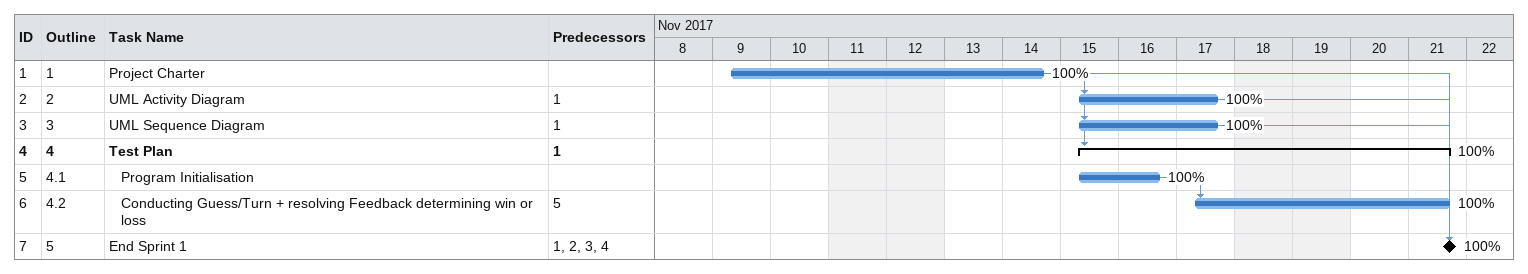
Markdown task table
| ID | WBS | Task | Start | Finish | Predecessors | % complete |
|---|---|---|---|---|---|---|
| 1 | 1 | Project Charter | 2017-11-09 | 2017-11-14 |  | 100 |
| 2 | 2 | UML Activity Diagram | 2017-11-15 | 2017-11-17 | 1 | 100 |
| 3 | 3 | UML Sequence Diagram | 2017-11-15 | 2017-11-17 | 1 | 100 |
| 4 | 4 | **Test Plan** | 2017-11-15 | 2017-11-21 | 1 | 100 |
| 5 | 4.1 | Program Initialisation | 2017-11-15 | 2017-11-16 |  | 100 |
| 6 | 4.2 | Conducting Guess/Turn + resolving Feedback determining win or loss | 2017-11-17 | 2017-11-21 | 5 | 100 |
| 7 | 5 | End Sprint 1 (milestone) | 2017-11-21 | 2017-11-21 | 1, 2, 3, 4 | 100 |
